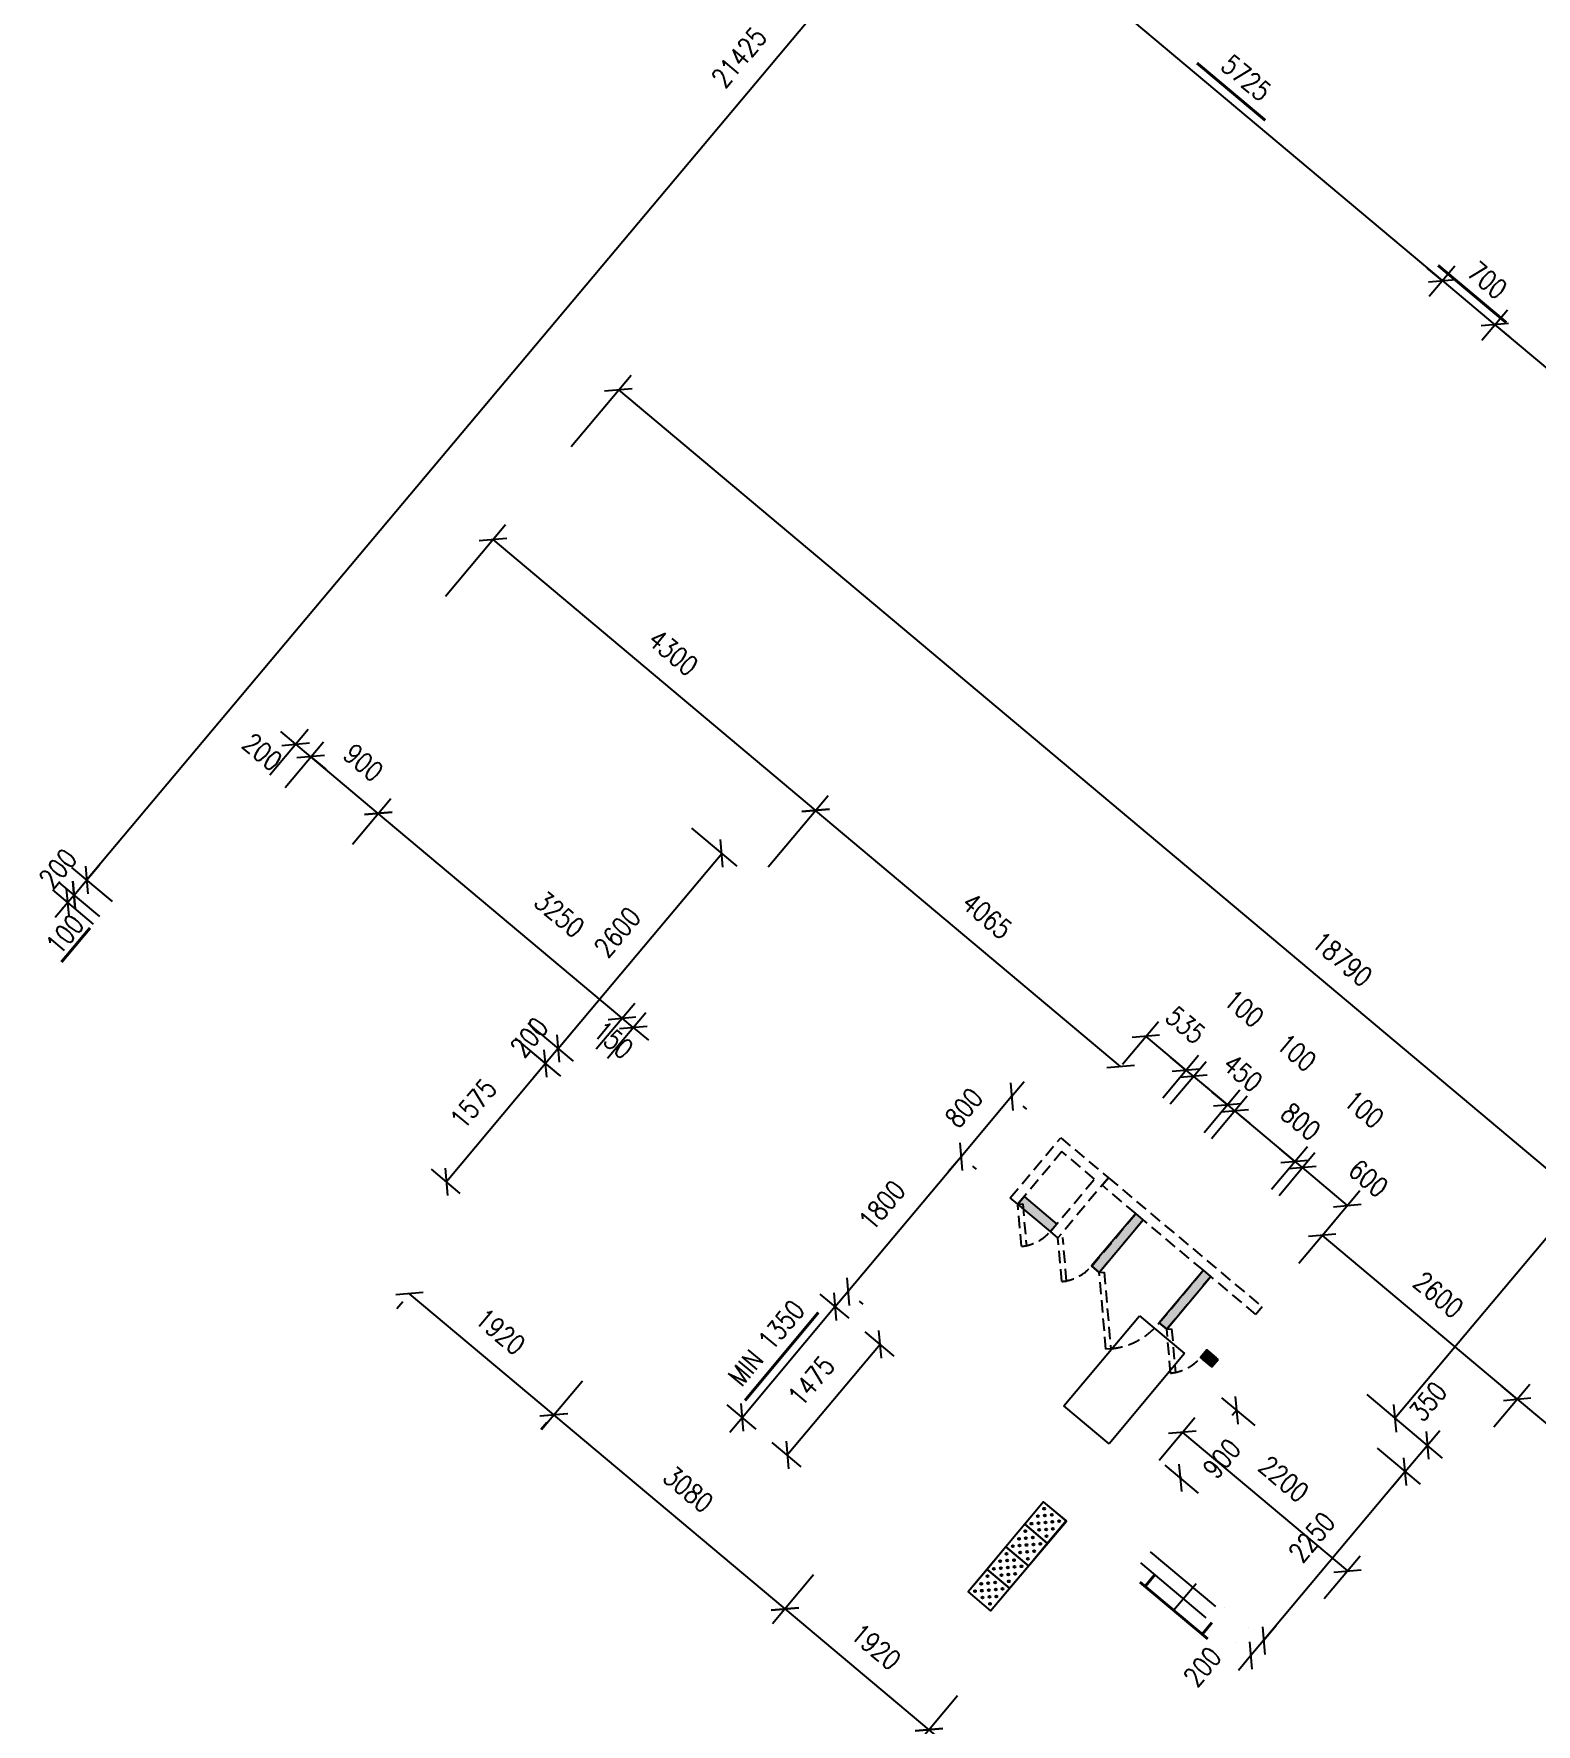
# Model space of a CAD drawing. Header units: millimetres. Extents: x 833220848 to 834439174, y 817676276 to 818025844.
# Drawn here: x 834220100 to 834235438, y 817794603 to 817811858 of the extents above; entities that cross this region are included whole.
import ezdxf

# ---------------------------------------------------------------- set-up
doc = ezdxf.new("R2010")
doc.units = ezdxf.units.MM
doc.header["$LTSCALE"] = 1000
doc.header["$MEASUREMENT"] = 0
doc.linetypes.add('HIDDEN2', pattern=[0.1875, 0.125, -0.0625])
for name, color, linetype in [('3B52X_GBP_amendmentC', 150, 'Continuous'), ('_BD Amendment C Changes', 10, 'Continuous'), ('MGD064_C160', 160, 'Continuous'), ('MGD064_C175', 175, 'Continuous'), ('MGD440', 1, 'Continuous'), ('VPA050_Marks', 1, 'Continuous'), ('VPA064_C231', 231, 'HIDDEN2')]:
    doc.layers.add(name, color=color, linetype=linetype)
doc.layers.add('fill', color=1, linetype='Continuous', plot=False)
doc.layers.add('VPA031_Dimension 1F', color=6, linetype='Continuous', lineweight=13)
doc.styles.add('RLP-SIMPLEX', font='SIMPLEX.shx', dxfattribs={"width": 0.8})
doc.dimstyles.new('VP-SIMPLEX_D200', dxfattribs={"dimscale": 200, "dimtxt": 1, "dimasz": 1, "dimexe": 1, "dimexo": 1, "dimgap": 1, "dimtad": 1, "dimdec": 1, "dimdsep": 46, "dimtxsty": 'RLP-SIMPLEX', "dimblk": 'OBLIQUE', "dimcen": 1, "dimclrd": 1, "dimclre": 1, "dimclrt": 256, "dimadec": 1, "dimazin": 2, "dimtfac": 1, "dimtdec": 1, "dimtix": 1, "dimtmove": 2, "dimatfit": 1, "dimfxl": 0, "dimtolj": 1, "dimtzin": 0, "dimarcsym": 0})

# ---------------------------------------------------------------- blocks, each defined once
blk = doc.blocks.new('_Oblique')
at = {"color": 0, "linetype": 'ByBlock', "lineweight": -2}
blk.add_line((-0.5, -0.5), (0.5, 0.5), dxfattribs=at)
blk = doc.blocks.new('*D42')
at = {"layer": 'VPA031_Dimension 1F', "color": 1, "lineweight": -2}
for p, q in [((834220776, 817802847), (834220359, 817803196)), ((834220512, 817803067), (834220641, 817803221)), ((834220711, 817802770), (834220295, 817803119)), ((834220512, 817803067), (834220448, 817802991)), ((834220448, 817802991), (834220320, 817802838))]:
    blk.add_line(p, q, dxfattribs=at)
at = {"layer": 'VPA031_Dimension 1F', "color": 1, "lineweight": -2, "xscale": 200, "yscale": 200, "zscale": 200}
for p, rotation in [((834220512, 817803067), 229.9999999242302), ((834220448, 817802991), 49.99999992423017)]:
    blk.add_blockref('_Oblique', p, dxfattribs=dict(at, rotation=rotation))
at = {"layer": 'VPA031_Dimension 1F', "color": 6, "insert": (834220419, 817802665), "char_height": 200, "attachment_point": 5, "rotation": 50, "style": 'RLP-SIMPLEX'}
blk.add_mtext('\\A1;100', dxfattribs=at)
blk = doc.blocks.new('*D55')
at = {"layer": 'VPA031_Dimension 1F', "color": 1, "lineweight": -2}
for p, q in [((834223354, 817803586), (834223746, 817804053)), ((834226107, 817801810), (834223617, 817803900)), ((834225843, 817801496), (834226235, 817801963))]:
    blk.add_line(p, q, dxfattribs=at)
at = {"layer": 'VPA031_Dimension 1F', "color": 1, "lineweight": -2, "xscale": 200, "yscale": 200, "zscale": 200}
for p, rotation in [((834223617, 817803900), 139.9846962950167), ((834226107, 817801810), 319.9846962950168)]:
    blk.add_blockref('_Oblique', p, dxfattribs=dict(at, rotation=rotation))
at = {"layer": 'VPA031_Dimension 1F', "color": 6, "insert": (834225468, 817802870), "char_height": 200, "attachment_point": 5, "rotation": 319.9847, "style": 'RLP-SIMPLEX'}
blk.add_mtext('\\A1;3250', dxfattribs=at)
blk = doc.blocks.new('*D56')
at = {"layer": 'VPA031_Dimension 1F', "color": 1, "lineweight": -2}
for p, q in [((834222665, 817804164), (834223057, 817804631)), ((834223617, 817803900), (834222928, 817804478)), ((834223354, 817803586), (834223746, 817804053))]:
    blk.add_line(p, q, dxfattribs=at)
at = {"layer": 'VPA031_Dimension 1F', "color": 1, "lineweight": -2, "xscale": 200, "yscale": 200, "zscale": 200}
for p, rotation in [((834222928, 817804478), 139.9999998761561), ((834223617, 817803900), 319.9999998761561)]:
    blk.add_blockref('_Oblique', p, dxfattribs=dict(at, rotation=rotation))
at = {"layer": 'VPA031_Dimension 1F', "color": 6, "insert": (834223466, 817804419), "char_height": 200, "attachment_point": 5, "rotation": 320, "style": 'RLP-SIMPLEX'}
blk.add_mtext('\\A1;900', dxfattribs=at)
blk = doc.blocks.new('*D57')
at = {"layer": 'VPA031_Dimension 1F', "color": 1, "lineweight": -2}
for p, q in [((834222511, 817804293), (834222903, 817804760)), ((834222775, 817804607), (834222622, 817804735)), ((834222665, 817804164), (834223057, 817804631)), ((834222928, 817804478), (834222775, 817804607)), ((834222928, 817804478), (834223081, 817804350))]:
    blk.add_line(p, q, dxfattribs=at)
at = {"layer": 'VPA031_Dimension 1F', "color": 1, "lineweight": -2, "xscale": 200, "yscale": 200, "zscale": 200}
for p, rotation in [((834222775, 817804607), 319.9999996194786), ((834222928, 817804478), 139.9999996194786)]:
    blk.add_blockref('_Oblique', p, dxfattribs=dict(at, rotation=rotation))
at = {"layer": 'VPA031_Dimension 1F', "color": 6, "insert": (834222434, 817804526), "char_height": 200, "attachment_point": 5, "rotation": 320, "style": 'RLP-SIMPLEX'}
blk.add_mtext('\\A1;200', dxfattribs=at)
blk = doc.blocks.new('*D58')
at = {"layer": 'VPA031_Dimension 1F', "color": 1, "lineweight": -2}
for p, q in [((834232047, 817800644), (834232413, 817801080)), ((834232124, 817800580), (834232489, 817801016)), ((834232284, 817800927), (834232131, 817801055)), ((834232284, 817800927), (834232361, 817800862)), ((834232361, 817800862), (834232514, 817800734))]:
    blk.add_line(p, q, dxfattribs=at)
at = {"layer": 'VPA031_Dimension 1F', "color": 1, "lineweight": -2, "xscale": 200, "yscale": 200, "zscale": 200}
for p, rotation in [((834232284, 817800927), 319.9999991756006), ((834232361, 817800862), 139.9999991756006)]:
    blk.add_blockref('_Oblique', p, dxfattribs=dict(at, rotation=rotation))
at = {"layer": 'VPA031_Dimension 1F', "color": 6, "insert": (834232992, 817801459), "char_height": 200, "attachment_point": 5, "rotation": 320, "style": 'RLP-SIMPLEX'}
blk.add_mtext('\\A1;100', dxfattribs=at)
blk = doc.blocks.new('*D59')
at = {"layer": 'VPA031_Dimension 1F', "color": 1, "lineweight": -2}
for p, q in [((834232124, 817800580), (834232489, 817801016)), ((834232361, 817800862), (834232973, 817800348)), ((834232736, 817800066), (834233102, 817800501))]:
    blk.add_line(p, q, dxfattribs=at)
at = {"layer": 'VPA031_Dimension 1F', "color": 1, "lineweight": -2, "xscale": 200, "yscale": 200, "zscale": 200}
for p, rotation in [((834232361, 817800862), 140.0000001354142), ((834232973, 817800348), 320.0000001354142)]:
    blk.add_blockref('_Oblique', p, dxfattribs=dict(at, rotation=rotation))
at = {"layer": 'VPA031_Dimension 1F', "color": 6, "insert": (834233036, 817800753), "char_height": 200, "attachment_point": 5, "rotation": 320, "style": 'RLP-SIMPLEX'}
blk.add_mtext('\\A1;800', dxfattribs=at)
blk = doc.blocks.new('*D60')
at = {"layer": 'VPA031_Dimension 1F', "color": 1, "lineweight": -2}
for p, q in [((834233016, 817799309), (834233381, 817799745)), ((834233253, 817799592), (834235244, 817797921)), ((834235007, 817797638), (834235373, 817798074))]:
    blk.add_line(p, q, dxfattribs=at)
at = {"layer": 'VPA031_Dimension 1F', "color": 1, "lineweight": -2, "xscale": 200, "yscale": 200, "zscale": 200}
for p, rotation in [((834233253, 817799592), 139.9999999567323), ((834235244, 817797921), 319.9999999567323)]:
    blk.add_blockref('_Oblique', p, dxfattribs=dict(at, rotation=rotation))
at = {"layer": 'VPA031_Dimension 1F', "color": 6, "insert": (834234441, 817798986), "char_height": 200, "attachment_point": 5, "rotation": 320, "style": 'RLP-SIMPLEX'}
blk.add_mtext('\\A1;2600', dxfattribs=at)
blk = doc.blocks.new('*D61')
at = {"layer": 'VPA031_Dimension 1F', "color": 1, "lineweight": -2}
for p, q in [((834244667, 817811029), (834245108, 817810659)), ((834233995, 817797726), (834244955, 817810787)), ((834233708, 817797968), (834234148, 817797598))]:
    blk.add_line(p, q, dxfattribs=at)
at = {"layer": 'VPA031_Dimension 1F', "color": 1, "lineweight": -2, "xscale": 200, "yscale": 200, "zscale": 200}
for p, rotation in [((834244955, 817810787), 49.99999990921219), ((834233995, 817797726), 229.9999999092122)]:
    blk.add_blockref('_Oblique', p, dxfattribs=dict(at, rotation=rotation))
at = {"layer": 'VPA031_Dimension 1F', "color": 6, "insert": (834239245, 817804450), "char_height": 200, "attachment_point": 5, "rotation": 50, "style": 'RLP-SIMPLEX'}
blk.add_mtext('\\A1;17050', dxfattribs=at)
blk = doc.blocks.new('*D115')
at = {"layer": 'VPA031_Dimension 1F', "color": 1, "lineweight": -2}
for p, q in [((834225843, 817801496), (834226235, 817801963)), ((834226106, 817801810), (834225953, 817801939)), ((834225958, 817801400), (834226350, 817801867)), ((834226221, 817801714), (834226106, 817801810)), ((834226221, 817801714), (834226375, 817801585))]:
    blk.add_line(p, q, dxfattribs=at)
at = {"layer": 'VPA031_Dimension 1F', "color": 1, "lineweight": -2, "xscale": 200, "yscale": 200, "zscale": 200}
for p, rotation in [((834226106, 817801810), 319.9932232044468), ((834226221, 817801714), 139.9932232044468)]:
    blk.add_blockref('_Oblique', p, dxfattribs=dict(at, rotation=rotation))
at = {"layer": 'VPA031_Dimension 1F', "color": 6, "insert": (834226018, 817801588), "char_height": 200, "attachment_point": 5, "rotation": 319.9932, "style": 'RLP-SIMPLEX'}
blk.add_mtext('\\A1;150', dxfattribs=at)
blk = doc.blocks.new('*D116')
at = {"layer": 'VPA031_Dimension 1F', "color": 1, "lineweight": -2}
for p, q in [((834225701, 817798106), (834225282, 817797607)), ((834227770, 817795780), (834225410, 817797760)), ((834228060, 817796127), (834227641, 817795627))]:
    blk.add_line(p, q, dxfattribs=at)
at = {"layer": 'VPA031_Dimension 1F', "color": 1, "lineweight": -2, "xscale": 200, "yscale": 200, "zscale": 200}
for p, rotation in [((834225410, 817797760), 139.9999999525355), ((834227770, 817795780), 319.9999999525355)]:
    blk.add_blockref('_Oblique', p, dxfattribs=dict(at, rotation=rotation))
at = {"layer": 'VPA031_Dimension 1F', "color": 6, "insert": (834226783, 817797000), "char_height": 200, "attachment_point": 5, "rotation": 320, "style": 'RLP-SIMPLEX'}
blk.add_mtext('\\A1;3080', dxfattribs=at)
blk = doc.blocks.new('*D118')
at = {"layer": 'VPA031_Dimension 1F', "color": 1, "lineweight": -2}
for p, q in [((834235007, 817797638), (834235373, 817798074)), ((834235244, 817797921), (834235091, 817798049)), ((834235244, 817797921), (834235857, 817797406)), ((834235620, 817797124), (834235986, 817797560)), ((834235857, 817797406), (834236010, 817797278))]:
    blk.add_line(p, q, dxfattribs=at)
at = {"layer": 'VPA031_Dimension 1F', "color": 1, "lineweight": -2, "xscale": 200, "yscale": 200, "zscale": 200}
for p, rotation in [((834235244, 817797921), 320.0000000250554), ((834235857, 817797406), 140.0000000250554)]:
    blk.add_blockref('_Oblique', p, dxfattribs=dict(at, rotation=rotation))
at = {"layer": 'VPA031_Dimension 1F', "color": 6, "insert": (834235744, 817797893), "char_height": 200, "attachment_point": 5, "rotation": 320, "style": 'RLP-SIMPLEX'}
blk.add_mtext('\\A1;800', dxfattribs=at)
blk = doc.blocks.new('*D119')
at = {"layer": 'VPA031_Dimension 1F', "color": 1, "lineweight": -2}
for p, q in [((834234039, 817797690), (834234479, 817797320)), ((834234326, 817797449), (834234455, 817797602)), ((834233814, 817797422), (834234254, 817797052)), ((834234101, 817797181), (834234326, 817797449)), ((834234101, 817797181), (834233973, 817797027))]:
    blk.add_line(p, q, dxfattribs=at)
at = {"layer": 'VPA031_Dimension 1F', "color": 1, "lineweight": -2, "xscale": 200, "yscale": 200, "zscale": 200}
for p, rotation in [((834234326, 817797449), 229.9999998735313), ((834234101, 817797181), 49.99999987353131)]:
    blk.add_blockref('_Oblique', p, dxfattribs=dict(at, rotation=rotation))
at = {"layer": 'VPA031_Dimension 1F', "color": 6, "insert": (834234334, 817797897), "char_height": 200, "attachment_point": 5, "rotation": 50, "style": 'RLP-SIMPLEX'}
blk.add_mtext('\\A1;350', dxfattribs=at)
blk = doc.blocks.new('*D120')
at = {"layer": 'VPA031_Dimension 1F', "color": 1, "lineweight": -2}
for p, q in [((834228060, 817796127), (834227641, 817795627)), ((834229240, 817794546), (834227770, 817795780)), ((834229531, 817794892), (834229112, 817794393))]:
    blk.add_line(p, q, dxfattribs=at)
at = {"layer": 'VPA031_Dimension 1F', "color": 1, "lineweight": -2, "xscale": 200, "yscale": 200, "zscale": 200}
for p, rotation in [((834227770, 817795780), 139.999999965578), ((834229240, 817794546), 319.999999965578)]:
    blk.add_blockref('_Oblique', p, dxfattribs=dict(at, rotation=rotation))
at = {"layer": 'VPA031_Dimension 1F', "color": 6, "insert": (834228698, 817795393), "char_height": 200, "attachment_point": 5, "rotation": 320, "style": 'RLP-SIMPLEX'}
blk.add_mtext('\\A1;1920', dxfattribs=at)
blk = doc.blocks.new('*D121')
at = {"layer": 'VPA031_Dimension 1F', "color": 1, "lineweight": -2}
for p, q in [((834229531, 817794892), (834229112, 817794393)), ((834231600, 817792566), (834229240, 817794546)), ((834231891, 817792913), (834231471, 817792413))]:
    blk.add_line(p, q, dxfattribs=at)
at = {"layer": 'VPA031_Dimension 1F', "color": 1, "lineweight": -2, "xscale": 200, "yscale": 200, "zscale": 200}
for p, rotation in [((834229240, 817794546), 139.999999913346), ((834231600, 817792566), 319.9999999133461)]:
    blk.add_blockref('_Oblique', p, dxfattribs=dict(at, rotation=rotation))
at = {"layer": 'VPA031_Dimension 1F', "color": 6, "insert": (834230613, 817793786), "char_height": 200, "attachment_point": 5, "rotation": 320, "style": 'RLP-SIMPLEX'}
blk.add_mtext('\\A1;3080', dxfattribs=at)
blk = doc.blocks.new('*D147')
at = {"layer": 'VPA031_Dimension 1F', "color": 1, "lineweight": -2, "ltscale": 500}
for p, q in [((834224305, 817806119), (834224916, 817806848)), ((834224788, 817806695), (834228082, 817803931)), ((834227599, 817803355), (834228210, 817804084))]:
    blk.add_line(p, q, dxfattribs=at)
at = {"layer": 'VPA031_Dimension 1F', "color": 1, "lineweight": -2, "ltscale": 500, "xscale": 200, "yscale": 200, "zscale": 200}
for p, rotation in [((834224788, 817806695), 139.9999999859902), ((834228082, 817803931), 319.9999999859903)]:
    blk.add_blockref('_Oblique', p, dxfattribs=dict(at, rotation=rotation))
at = {"layer": 'VPA031_Dimension 1F', "ltscale": 500, "insert": (834226628, 817805542), "char_height": 200, "attachment_point": 5, "rotation": 320, "style": 'RLP-SIMPLEX'}
blk.add_mtext('\\A1;4300', dxfattribs=at)
blk = doc.blocks.new('*D148')
at = {"layer": 'VPA031_Dimension 1F', "color": 1, "lineweight": -2, "ltscale": 500}
for p, q in [((834231196, 817801318), (834228082, 817803931)), ((834231324, 817801471), (834231324, 817801471))]:
    blk.add_line(p, q, dxfattribs=at)
at = {"layer": 'VPA031_Dimension 1F', "color": 1, "lineweight": -2, "ltscale": 500, "xscale": 200, "yscale": 200, "zscale": 200}
for p, rotation in [((834228082, 817803931), 139.9999999975709), ((834231196, 817801318), 319.9999999975709)]:
    blk.add_blockref('_Oblique', p, dxfattribs=dict(at, rotation=rotation))
at = {"layer": 'VPA031_Dimension 1F', "ltscale": 500, "insert": (834229832, 817802854), "char_height": 200, "attachment_point": 5, "rotation": 320, "style": 'RLP-SIMPLEX'}
blk.add_mtext('\\A1;4065', dxfattribs=at)
blk = doc.blocks.new('*D149')
at = {"layer": 'VPA031_Dimension 1F', "color": 1, "lineweight": -2, "ltscale": 500}
for p, q in [((834229569, 817800396), (834228412, 817799017)), ((834229684, 817800300), (834229722, 817800267)), ((834228527, 817798921), (834228565, 817798889))]:
    blk.add_line(p, q, dxfattribs=at)
at = {"layer": 'VPA031_Dimension 1F', "color": 1, "lineweight": -2, "ltscale": 500, "xscale": 200, "yscale": 200, "zscale": 200}
for p, rotation in [((834229569, 817800396), 49.99999996525617), ((834228412, 817799017), 229.9999999652562)]:
    blk.add_blockref('_Oblique', p, dxfattribs=dict(at, rotation=rotation))
at = {"layer": 'VPA031_Dimension 1F', "ltscale": 500, "insert": (834228761, 817799899), "char_height": 200, "attachment_point": 5, "rotation": 50, "style": 'RLP-SIMPLEX'}
blk.add_mtext('\\A1;1800', dxfattribs=at)
blk = doc.blocks.new('*D150')
at = {"layer": 'VPA031_Dimension 1F', "color": 1, "lineweight": -2, "ltscale": 500}
for p, q in [((834234101, 817797181), (834232655, 817795457)), ((834233948, 817797309), (834233948, 817797309)), ((834232502, 817795585), (834232502, 817795585))]:
    blk.add_line(p, q, dxfattribs=at)
at = {"layer": 'VPA031_Dimension 1F', "color": 1, "lineweight": -2, "ltscale": 500, "xscale": 200, "yscale": 200, "zscale": 200}
for p, rotation in [((834234101, 817797181), 50.00000000407345), ((834232655, 817795457), 230.0000000040734)]:
    blk.add_blockref('_Oblique', p, dxfattribs=dict(at, rotation=rotation))
at = {"layer": 'VPA031_Dimension 1F', "ltscale": 500, "insert": (834233148, 817796512), "char_height": 200, "attachment_point": 5, "rotation": 50, "style": 'RLP-SIMPLEX'}
blk.add_mtext('\\A1;2250', dxfattribs=at)
blk = doc.blocks.new('*D151')
at = {"layer": 'VPA031_Dimension 1F', "color": 1, "lineweight": -2, "ltscale": 500}
for p, q in [((834232655, 817795457), (834232783, 817795610)), ((834232373, 817795432), (834232373, 817795432)), ((834232502, 817795585), (834232502, 817795585)), ((834232655, 817795457), (834232526, 817795304)), ((834232526, 817795304), (834232398, 817795150))]:
    blk.add_line(p, q, dxfattribs=at)
at = {"layer": 'VPA031_Dimension 1F', "color": 1, "lineweight": -2, "ltscale": 500, "xscale": 200, "yscale": 200, "zscale": 200}
for p, rotation in [((834232655, 817795457), 230.0000000034771), ((834232526, 817795304), 50.00000000347708)]:
    blk.add_blockref('_Oblique', p, dxfattribs=dict(at, rotation=rotation))
at = {"layer": 'VPA031_Dimension 1F', "ltscale": 500, "insert": (834232031, 817795189), "char_height": 200, "attachment_point": 5, "rotation": 50, "style": 'RLP-SIMPLEX'}
blk.add_mtext('\\A1;200', dxfattribs=at)
blk = doc.blocks.new('*D152')
at = {"layer": 'VPA031_Dimension 1F', "color": 1, "lineweight": -2}
for p, q in [((834232569, 817797651), (834232229, 817797936)), ((834232382, 817797807), (834232336, 817797753)), ((834231990, 817796961), (834231650, 817797246)), ((834231804, 817797118), (834231815, 817797131))]:
    blk.add_line(p, q, dxfattribs=at)
at = {"layer": 'VPA031_Dimension 1F', "color": 1, "lineweight": -2, "xscale": 200, "yscale": 200, "zscale": 200}
for p, rotation in [((834232382, 817797807), 49.99999997671735), ((834231804, 817797118), 229.9999999767174)]:
    blk.add_blockref('_Oblique', p, dxfattribs=dict(at, rotation=rotation))
at = {"layer": 'VPA031_Dimension 1F', "color": 6, "insert": (834232229, 817797313), "char_height": 200, "attachment_point": 5, "rotation": 50, "style": 'RLP-SIMPLEX'}
blk.add_mtext('\\A1;900', dxfattribs=at)
blk = doc.blocks.new('*D153')
at = {"layer": 'VPA031_Dimension 1F', "color": 1, "lineweight": -2, "ltscale": 500}
for p, q in [((834220641, 817803221), (834220770, 817803374)), ((834220776, 817802847), (834220359, 817803196)), ((834220904, 817803000), (834220488, 817803349)), ((834220512, 817803067), (834220641, 817803221)), ((834220512, 817803067), (834220384, 817802914))]:
    blk.add_line(p, q, dxfattribs=at)
at = {"layer": 'VPA031_Dimension 1F', "color": 1, "lineweight": -2, "ltscale": 500, "xscale": 200, "yscale": 200, "zscale": 200}
for p, rotation in [((834220641, 817803221), 229.9999999722887), ((834220512, 817803067), 49.99999997228871)]:
    blk.add_blockref('_Oblique', p, dxfattribs=dict(at, rotation=rotation))
at = {"layer": 'VPA031_Dimension 1F', "ltscale": 500, "insert": (834220347, 817803337), "char_height": 200, "attachment_point": 5, "rotation": 50, "style": 'RLP-SIMPLEX'}
blk.add_mtext('\\A1;200', dxfattribs=at)
blk = doc.blocks.new('*D154')
at = {"layer": 'VPA031_Dimension 1F', "color": 1, "lineweight": -2, "ltscale": 500}
for p, q in [((834234676, 817819412), (834234265, 817819757)), ((834234418, 817819629), (834220641, 817803221)), ((834220899, 817803004), (834220488, 817803349))]:
    blk.add_line(p, q, dxfattribs=at)
at = {"layer": 'VPA031_Dimension 1F', "color": 1, "lineweight": -2, "ltscale": 500, "xscale": 200, "yscale": 200, "zscale": 200}
for p, rotation in [((834234418, 817819629), 49.98083325640668), ((834220641, 817803221), 229.9808332564067)]:
    blk.add_blockref('_Oblique', p, dxfattribs=dict(at, rotation=rotation))
at = {"layer": 'VPA031_Dimension 1F', "ltscale": 500, "insert": (834227300, 817811618), "char_height": 200, "attachment_point": 5, "rotation": 49.9808, "style": 'RLP-SIMPLEX'}
blk.add_mtext('\\A1;21425', dxfattribs=at)
blk = doc.blocks.new('*D191')
at = {"layer": 'VPA031_Dimension 1F', "color": 1, "lineweight": -2}
for p, q in [((834231589, 817797299), (834231955, 817797735)), ((834231826, 817797582), (834233512, 817796168)), ((834233274, 817795885), (834233640, 817796321))]:
    blk.add_line(p, q, dxfattribs=at)
at = {"layer": 'VPA031_Dimension 1F', "color": 1, "lineweight": -2, "xscale": 200, "yscale": 200, "zscale": 200}
for p, rotation in [((834231826, 817797582), 139.9999999376256), ((834233512, 817796168), 319.9999999376256)]:
    blk.add_blockref('_Oblique', p, dxfattribs=dict(at, rotation=rotation))
at = {"layer": 'VPA031_Dimension 1F', "color": 6, "insert": (834232862, 817797105), "char_height": 200, "attachment_point": 5, "rotation": 320, "style": 'RLP-SIMPLEX'}
blk.add_mtext('\\A1;2200', dxfattribs=at)
blk = doc.blocks.new('*D192')
at = {"layer": 'VPA031_Dimension 1F', "color": 1, "lineweight": -2, "ltscale": 500}
for p, q in [((834230083, 817801009), (834230212, 817801162)), ((834230083, 817801009), (834229569, 817800396)), ((834230198, 817800912), (834230236, 817800880)), ((834229569, 817800396), (834229440, 817800243)), ((834229684, 817800300), (834229722, 817800267))]:
    blk.add_line(p, q, dxfattribs=at)
at = {"layer": 'VPA031_Dimension 1F', "color": 1, "lineweight": -2, "ltscale": 500, "xscale": 200, "yscale": 200, "zscale": 200}
for p, rotation in [((834230083, 817801009), 229.9999999297346), ((834229569, 817800396), 49.99999992973457)]:
    blk.add_blockref('_Oblique', p, dxfattribs=dict(at, rotation=rotation))
at = {"layer": 'VPA031_Dimension 1F', "ltscale": 500, "insert": (834229596, 817800895), "char_height": 200, "attachment_point": 5, "rotation": 50, "style": 'RLP-SIMPLEX'}
blk.add_mtext('\\A1;800', dxfattribs=at)
blk = doc.blocks.new('*D193')
at = {"layer": 'VPA031_Dimension 1F', "color": 1, "lineweight": -2, "ltscale": 500}
for p, q in [((834225586, 817807646), (834226198, 817808375)), ((834226069, 817808222), (834240463, 817796144)), ((834239980, 817795568), (834240592, 817796297))]:
    blk.add_line(p, q, dxfattribs=at)
at = {"layer": 'VPA031_Dimension 1F', "color": 1, "lineweight": -2, "ltscale": 500, "xscale": 200, "yscale": 200, "zscale": 200}
for p, rotation in [((834226069, 817808222), 139.9999999919662), ((834240463, 817796144), 319.9999999919663)]:
    blk.add_blockref('_Oblique', p, dxfattribs=dict(at, rotation=rotation))
at = {"layer": 'VPA031_Dimension 1F', "ltscale": 500, "insert": (834233459, 817802413), "char_height": 200, "attachment_point": 5, "rotation": 320, "style": 'RLP-SIMPLEX'}
blk.add_mtext('\\A1;18790', dxfattribs=at)
blk = doc.blocks.new('*D224')
at = {"layer": 'VPA031_Dimension 1F', "color": 1, "lineweight": -2}
for p, q in [((834234882, 817808729), (834235144, 817809041)), ((834235016, 817808888), (834238808, 817805706)), ((834238674, 817805547), (834238936, 817805860))]:
    blk.add_line(p, q, dxfattribs=at)
at = {"layer": 'VPA031_Dimension 1F', "color": 1, "lineweight": -2, "xscale": 200, "yscale": 200, "zscale": 200}
for p, rotation in [((834235016, 817808888), 139.9999590223664), ((834238808, 817805706), 319.9999590223664)]:
    blk.add_blockref('_Oblique', p, dxfattribs=dict(at, rotation=rotation))
at = {"layer": 'VPA031_Dimension 1F', "color": 6, "insert": (834237104, 817807527), "char_height": 200, "attachment_point": 5, "rotation": 320, "style": 'RLP-SIMPLEX'}
blk.add_mtext('\\A1;4950', dxfattribs=at)
blk = doc.blocks.new('*D225')
at = {"layer": 'VPA031_Dimension 1F', "color": 1, "lineweight": -2}
for p, q in [((834234479, 817809338), (834234326, 817809467)), ((834234345, 817809179), (834234608, 817809491)), ((834234479, 817809338), (834235016, 817808888)), ((834234882, 817808729), (834235144, 817809041)), ((834235016, 817808888), (834235169, 817808760))]:
    blk.add_line(p, q, dxfattribs=at)
at = {"layer": 'VPA031_Dimension 1F', "color": 1, "lineweight": -2, "xscale": 200, "yscale": 200, "zscale": 200}
for p, rotation in [((834234479, 817809338), 320.000289508893), ((834235016, 817808888), 140.000289508893)]:
    blk.add_blockref('_Oblique', p, dxfattribs=dict(at, rotation=rotation))
at = {"layer": 'VPA031_Dimension 1F', "color": 6, "insert": (834234940, 817809343), "char_height": 200, "attachment_point": 5, "rotation": 320.0003, "style": 'RLP-SIMPLEX'}
blk.add_mtext('\\A1;700', dxfattribs=at)
blk = doc.blocks.new('*D226')
at = {"layer": 'VPA031_Dimension 1F', "color": 1, "lineweight": -2}
for p, q in [((834229960, 817812859), (834230222, 817813171)), ((834230094, 817813018), (834234479, 817809338)), ((834234345, 817809179), (834234608, 817809491))]:
    blk.add_line(p, q, dxfattribs=at)
at = {"layer": 'VPA031_Dimension 1F', "color": 1, "lineweight": -2, "xscale": 200, "yscale": 200, "zscale": 200}
for p, rotation in [((834230094, 817813018), 139.9999644207358), ((834234479, 817809338), 319.9999644207358)]:
    blk.add_blockref('_Oblique', p, dxfattribs=dict(at, rotation=rotation))
at = {"layer": 'VPA031_Dimension 1F', "color": 6, "insert": (834232479, 817811408), "char_height": 200, "attachment_point": 5, "rotation": 320, "style": 'RLP-SIMPLEX'}
blk.add_mtext('\\A1;5725', dxfattribs=at)
blk = doc.blocks.new('*D240')
at = {"layer": 'VPA031_Dimension 1F', "color": 1, "lineweight": -2}
for p, q in [((834228883, 817798361), (834228588, 817798608)), ((834228741, 817798480), (834227793, 817797350)), ((834227935, 817797231), (834227640, 817797478))]:
    blk.add_line(p, q, dxfattribs=at)
at = {"layer": 'VPA031_Dimension 1F', "color": 1, "lineweight": -2, "xscale": 200, "yscale": 200, "zscale": 200}
for p, rotation in [((834228741, 817798480), 50.01578242801974), ((834227793, 817797350), 230.0157824280198)]:
    blk.add_blockref('_Oblique', p, dxfattribs=dict(at, rotation=rotation))
at = {"layer": 'VPA031_Dimension 1F', "color": 6, "insert": (834228037, 817798107), "char_height": 200, "attachment_point": 5, "rotation": 50.0158, "style": 'RLP-SIMPLEX'}
blk.add_mtext('\\A1;1475', dxfattribs=at)
blk = doc.blocks.new('*D260')
at = {"layer": 'VPA031_Dimension 1F', "color": 1, "lineweight": -2}
for p, q in [((834231702, 817800934), (834232068, 817801369)), ((834231939, 817801216), (834232284, 817800927)), ((834232047, 817800644), (834232413, 817801080))]:
    blk.add_line(p, q, dxfattribs=at)
at = {"layer": 'VPA031_Dimension 1F', "color": 1, "lineweight": -2, "xscale": 200, "yscale": 200, "zscale": 200}
for p, rotation in [((834231939, 817801216), 140.0000001216644), ((834232284, 817800927), 320.0000001216645)]:
    blk.add_blockref('_Oblique', p, dxfattribs=dict(at, rotation=rotation))
at = {"layer": 'VPA031_Dimension 1F', "color": 6, "insert": (834232443, 817801250), "char_height": 200, "attachment_point": 5, "rotation": 320, "style": 'RLP-SIMPLEX'}
blk.add_mtext('\\A1;450', dxfattribs=at)
blk = doc.blocks.new('*D261')
at = {"layer": 'VPA031_Dimension 1F', "color": 1, "lineweight": -2}
for p, q in [((834231626, 817800998), (834231991, 817801433)), ((834231702, 817800934), (834232068, 817801369)), ((834231863, 817801280), (834231709, 817801409)), ((834231863, 817801280), (834231939, 817801216)), ((834231939, 817801216), (834232093, 817801087))]:
    blk.add_line(p, q, dxfattribs=at)
at = {"layer": 'VPA031_Dimension 1F', "color": 1, "lineweight": -2, "xscale": 200, "yscale": 200, "zscale": 200}
for p, rotation in [((834231863, 817801280), 319.9999991756006), ((834231939, 817801216), 139.9999991756006)]:
    blk.add_blockref('_Oblique', p, dxfattribs=dict(at, rotation=rotation))
at = {"layer": 'VPA031_Dimension 1F', "color": 6, "insert": (834232456, 817801909), "char_height": 200, "attachment_point": 5, "rotation": 320, "style": 'RLP-SIMPLEX'}
blk.add_mtext('\\A1;100', dxfattribs=at)
blk = doc.blocks.new('*D262')
at = {"layer": 'VPA031_Dimension 1F', "color": 1, "lineweight": -2}
for p, q in [((834231216, 817801342), (834231581, 817801777)), ((834231453, 817801624), (834231863, 817801280)), ((834231626, 817800998), (834231991, 817801433))]:
    blk.add_line(p, q, dxfattribs=at)
at = {"layer": 'VPA031_Dimension 1F', "color": 1, "lineweight": -2, "xscale": 200, "yscale": 200, "zscale": 200}
for p, rotation in [((834231453, 817801624), 139.9999999953241), ((834231863, 817801280), 319.9999999953241)]:
    blk.add_blockref('_Oblique', p, dxfattribs=dict(at, rotation=rotation))
at = {"layer": 'VPA031_Dimension 1F', "color": 6, "insert": (834231860, 817801740), "char_height": 200, "attachment_point": 5, "rotation": 320, "style": 'RLP-SIMPLEX'}
blk.add_mtext('\\A1;535', dxfattribs=at)
blk = doc.blocks.new('*D279')
at = {"layer": 'VPA031_Dimension 1F', "color": 1, "lineweight": -2}
for p, q in [((834232813, 817800001), (834233179, 817800437)), ((834233050, 817800284), (834233510, 817799898)), ((834233273, 817799616), (834233638, 817800051))]:
    blk.add_line(p, q, dxfattribs=at)
at = {"layer": 'VPA031_Dimension 1F', "color": 1, "lineweight": -2, "xscale": 200, "yscale": 200, "zscale": 200}
for p, rotation in [((834233050, 817800284), 139.9999996602743), ((834233510, 817799898), 319.9999996602743)]:
    blk.add_blockref('_Oblique', p, dxfattribs=dict(at, rotation=rotation))
at = {"layer": 'VPA031_Dimension 1F', "color": 6, "insert": (834233725, 817800174), "char_height": 200, "attachment_point": 5, "rotation": 320, "style": 'RLP-SIMPLEX'}
blk.add_mtext('\\A1;600', dxfattribs=at)
blk = doc.blocks.new('*D280')
at = {"layer": 'VPA031_Dimension 1F', "color": 1, "lineweight": -2}
for p, q in [((834232736, 817800066), (834233102, 817800501)), ((834232813, 817800001), (834233179, 817800437)), ((834232973, 817800348), (834232820, 817800477)), ((834232973, 817800348), (834233050, 817800284)), ((834233050, 817800284), (834233203, 817800155))]:
    blk.add_line(p, q, dxfattribs=at)
at = {"layer": 'VPA031_Dimension 1F', "color": 1, "lineweight": -2, "xscale": 200, "yscale": 200, "zscale": 200}
for p, rotation in [((834232973, 817800348), 319.9999991756006), ((834233050, 817800284), 139.9999991756006)]:
    blk.add_blockref('_Oblique', p, dxfattribs=dict(at, rotation=rotation))
at = {"layer": 'VPA031_Dimension 1F', "color": 6, "insert": (834233681, 817800880), "char_height": 200, "attachment_point": 5, "rotation": 320, "style": 'RLP-SIMPLEX'}
blk.add_mtext('\\A1;100', dxfattribs=at)
blk = doc.blocks.new('*D282')
at = {"layer": 'VPA031_Dimension 1F', "color": 1, "lineweight": -2, "ltscale": 500}
for p, q in [((834223867, 817798916), (834223807, 817798844)), ((834225406, 817797763), (834223936, 817798997)), ((834225338, 817797682), (834225278, 817797610))]:
    blk.add_line(p, q, dxfattribs=at)
at = {"layer": 'VPA031_Dimension 1F', "color": 1, "lineweight": -2, "ltscale": 500, "xscale": 200, "yscale": 200, "zscale": 200}
for p, rotation in [((834223936, 817798997), 139.9999841449051), ((834225406, 817797763), 319.9999841449052)]:
    blk.add_blockref('_Oblique', p, dxfattribs=dict(at, rotation=rotation))
at = {"layer": 'VPA031_Dimension 1F', "ltscale": 500, "insert": (834224864, 817798610), "char_height": 200, "attachment_point": 5, "rotation": 320, "style": 'RLP-SIMPLEX'}
blk.add_mtext('\\A1;1920', dxfattribs=at)
blk = doc.blocks.new('TACT')
at = {"layer": 'MGD440', "color": 253}
blk.add_lwpolyline([(0, 300), (0, 0), (300, 0), (300, 300)], close=True, dxfattribs=at)
for centre in [(50, 250), (100, 200), (150, 250), (200, 200), (250, 250), (50, 150), (50, 50), (100, 100), (150, 150), (150, 50), (200, 100), (250, 150), (250, 50)]:
    blk.add_circle(centre, 10, dxfattribs=at)
blk = doc.blocks.new('A$C20686288')
at = {"layer": 'MGD440', "rotation": 49.99999993321601}
for p in [(808, 497), (615, 267), (423, 37), (230, -193)]:
    blk.add_blockref('TACT', p, dxfattribs=at)
blk = doc.blocks.new('*D296')
at = {"layer": 'VPA031_Dimension 1F', "color": 1, "lineweight": -2}
for p, q in [((834225466, 817801228), (834225171, 817801475)), ((834225324, 817801347), (834224312, 817800139)), ((834224454, 817800021), (834224159, 817800268))]:
    blk.add_line(p, q, dxfattribs=at)
at = {"layer": 'VPA031_Dimension 1F', "color": 1, "lineweight": -2, "xscale": 200, "yscale": 200, "zscale": 200}
for p, rotation in [((834225324, 817801347), 50.01477496235501), ((834224312, 817800139), 230.014774962355)]:
    blk.add_blockref('_Oblique', p, dxfattribs=dict(at, rotation=rotation))
at = {"layer": 'VPA031_Dimension 1F', "color": 6, "insert": (834224588, 817800936), "char_height": 200, "attachment_point": 5, "rotation": 50.0148, "style": 'RLP-SIMPLEX'}
blk.add_mtext('\\A1;1575', dxfattribs=at)
blk = doc.blocks.new('*D297')
at = {"layer": 'VPA031_Dimension 1F', "color": 1, "lineweight": -2, "ltscale": 500}
for p, q in [((834225145, 817801759), (834225606, 817801371)), ((834225453, 817801500), (834225582, 817801653)), ((834225016, 817801605), (834225478, 817801218)), ((834225453, 817801500), (834225324, 817801347)), ((834225324, 817801347), (834225196, 817801194))]:
    blk.add_line(p, q, dxfattribs=at)
at = {"layer": 'VPA031_Dimension 1F', "color": 1, "lineweight": -2, "ltscale": 500, "xscale": 200, "yscale": 200, "zscale": 200}
for p, rotation in [((834225453, 817801500), 229.9999999517437), ((834225324, 817801347), 49.99999995174365)]:
    blk.add_blockref('_Oblique', p, dxfattribs=dict(at, rotation=rotation))
at = {"layer": 'VPA031_Dimension 1F', "ltscale": 500, "insert": (834225159, 817801616), "char_height": 200, "attachment_point": 5, "rotation": 50, "style": 'RLP-SIMPLEX'}
blk.add_mtext('\\A1;200', dxfattribs=at)
blk = doc.blocks.new('*D298')
at = {"layer": 'VPA031_Dimension 1F', "color": 1, "lineweight": -2, "ltscale": 500}
for p, q in [((834226816, 817803750), (834227278, 817803363)), ((834225453, 817801500), (834227124, 817803492)), ((834225145, 817801759), (834225606, 817801371))]:
    blk.add_line(p, q, dxfattribs=at)
at = {"layer": 'VPA031_Dimension 1F', "color": 1, "lineweight": -2, "ltscale": 500, "xscale": 200, "yscale": 200, "zscale": 200}
for p, rotation in [((834227124, 817803492), 49.99999998118049), ((834225453, 817801500), 229.9999999811805)]:
    blk.add_blockref('_Oblique', p, dxfattribs=dict(at, rotation=rotation))
at = {"layer": 'VPA031_Dimension 1F', "ltscale": 500, "insert": (834226059, 817802689), "char_height": 200, "attachment_point": 5, "rotation": 50, "style": 'RLP-SIMPLEX'}
blk.add_mtext('\\A1;2600', dxfattribs=at)
blk = doc.blocks.new('*D303')
at = {"layer": 'VPA031_Dimension 1F', "color": 1, "lineweight": -2}
for p, q in [((834228423, 817798747), (834228128, 817798994)), ((834228281, 817798865), (834228410, 817799019)), ((834228281, 817798865), (834227334, 817797735)), ((834227475, 817797616), (834227180, 817797864)), ((834227334, 817797735), (834227205, 817797582))]:
    blk.add_line(p, q, dxfattribs=at)
at = {"layer": 'VPA031_Dimension 1F', "color": 1, "lineweight": -2, "xscale": 200, "yscale": 200, "zscale": 200}
for p, rotation in [((834228281, 817798865), 230.0157824280198), ((834227334, 817797735), 50.01578242801976)]:
    blk.add_blockref('_Oblique', p, dxfattribs=dict(at, rotation=rotation))
at = {"layer": 'VPA031_Dimension 1F', "color": 6, "insert": (834227578, 817798493), "char_height": 200, "attachment_point": 5, "rotation": 50.0158, "style": 'RLP-SIMPLEX'}
blk.add_mtext('\\A1;MIN 1350', dxfattribs=at)

msp = doc.modelspace()

# ---------------------------------------------------------------- hatches: boundary and pattern name
at = {"layer": 'MGD064_C160', "ltscale": 500}
h = msp.add_hatch(color=256, dxfattribs=at)
h.dxf.hatch_style = 1
h.paths.add_polyline_path([(834231350.85, 817799814.62), (834230898.75, 817799280.19), (834230976.92, 817799214.06), (834231427.45, 817799750.34), (834231350.85, 817799814.62)])
h = msp.add_hatch(color=256, dxfattribs=at)
h.dxf.hatch_style = 1
h.paths.add_polyline_path([(834232040.29, 817799236.11), (834231590.34, 817798699.88), (834231666.94, 817798635.6), (834232116.89, 817799171.83)])
h = msp.add_hatch(color=256, dxfattribs=at)
h.dxf.hatch_style = 1
h.paths.add_polyline_path([(834232190.85, 817798326.53), (834232075.94, 817798422.95), (834232011.66, 817798346.34), (834232126.57, 817798249.93), (834232190.85, 817798326.53)])
at = {"layer": 'MGD064_C175', "ltscale": 500}
h = msp.add_hatch(color=256, dxfattribs=at)
h.dxf.hatch_style = 1
h.paths.add_polyline_path([(834230479.49, 817799631.82), (834230543.77, 817799708.43), (834230210.44, 817799988.12), (834230146.26, 817799911.44)])

# ---------------------------------------------------------------- linework, layer by layer
at = {"layer": '3B52X_GBP_amendmentC', "color": 150, "linetype": 'HIDDEN2'}
for p, q in [((834230595.06, 817799122.18), (834230644.87, 817799126.54)), ((834231666.94, 817798635.6), (834231716.75, 817798639.96)), ((834231706.16, 817798187.31), (834231666.94, 817798635.6)), ((834231716.75, 817798639.96), (834231755.97, 817798191.67)), ((834231706.16, 817798187.31), (834231755.97, 817798191.67))]:
    msp.add_line(p, q, dxfattribs=at)
for points in [[(834231070.33, 817800180.38), (834230556.1, 817799567.54), (834230479.49, 817799631.82), (834230929.44, 817800168.05), (834230596.21, 817800447.67), (834230146.26, 817799911.44), (834230069.66, 817799975.71), (834230583.89, 817800588.55), (834231070.33, 817800180.38)], [(834231070.41, 817800180.48), (834232640.8, 817798862.76), (834232576.52, 817798786.16), (834232116.89, 817799171.83), (834231666.94, 817798635.6), (834231590.34, 817798699.88), (834232040.29, 817799236.11), (834231753.02, 817799477.15), (834231427.45, 817799750.34), (834230977.5, 817799214.11), (834230900.9, 817799278.39), (834231350.85, 817799814.62), (834231006.13, 817800103.87), (834231070.33, 817800180.38)], [(834230184, 817799481.06), (834230146.34, 817799911.53), (834230196.15, 817799915.89), (834230233.81, 817799485.42)], [(834230595.06, 817799122.18), (834230556.08, 817799567.72)], [(834230644.87, 817799126.54), (834230605.89, 817799572.08)], [(834230184, 817799481.06), (834230233.81, 817799485.42)]]:
    msp.add_lwpolyline(points, dxfattribs=at)
for points in [[(834231045.96, 817798431.62), (834230977.5, 817799214.11), (834231027.31, 817799218.47), (834231095.77, 817798435.98)], [(834232011.66, 817798346.34), (834232075.94, 817798422.95), (834232190.85, 817798326.53), (834232126.57, 817798249.93)]]:
    msp.add_lwpolyline(points, close=True, dxfattribs=at)
msp.add_lwpolyline([(834231590.34, 817798699.88, -0.20342229), (834231093.58, 817798435.78)], format="xyb", dxfattribs=at)
for centre, radius, end in [((834230146.34, 817799911.53), 432.12, 319.999931), ((834230556.27, 817799567.56), 447.07, 320.000003), ((834231666.94, 817798635.6), 450, 320.000003)]:
    msp.add_arc(centre, radius, 274.999997, end, dxfattribs=at)
at = {"layer": '_BD Amendment C Changes', "ltscale": 500, "const_width": 30}
for points in [[(834231975.4, 817811559.28), (834232672.37, 817810974.45)], [(834234436.31, 817809494.32), (834235133.28, 817808909.49)], [(834220382.44, 817802382.76), (834220674.5, 817802730.83)], [(834227361.02, 817797907.32), (834228110.25, 817798806.17)]]:
    msp.add_lwpolyline(points, dxfattribs=at)
at = {"layer": 'fill', "ltscale": 500}
for points in [[(834231350.85, 817799814.62), (834230898.75, 817799280.19), (834230976.92, 817799214.06), (834231427.45, 817799750.34), (834231350.85, 817799814.62)], [(834232190.85, 817798326.53), (834232075.94, 817798422.95), (834232011.66, 817798346.34), (834232126.57, 817798249.93), (834232190.85, 817798326.53)]]:
    msp.add_lwpolyline(points, close=True, dxfattribs=at)
for points in [[(834232040.29, 817799236.11), (834231590.34, 817798699.88), (834231666.94, 817798635.6), (834232116.89, 817799171.83), (834232040.29, 817799236.11)], [(834230409.94, 817796873.09), (834229638.59, 817795953.84), (834229868.41, 817795761), (834230643.58, 817796677.04), (834230409.94, 817796873.09)]]:
    msp.add_lwpolyline(points, dxfattribs=at)
at = {"layer": 'MGD064_C175', "ltscale": 500}
msp.add_lwpolyline([(834230210.54, 817799988.04), (834230543.77, 817799708.43), (834230479.49, 817799631.82), (834230146.26, 817799911.44), (834230210.44, 817799988.12)], dxfattribs=at)
at = {"layer": 'VPA050_Marks', "ltscale": 500}
for p, q in [((834231541.92, 817796129.69), (834231445.5, 817796014.78)), ((834231549.58, 817796123.26), (834231453.16, 817796008.35)), ((834231965.41, 817796035.42), (834231740.42, 817795767.3)), ((834232252.67, 817795794.37), (834232252.67, 817795794.38)), ((834232124.11, 817795641.17), (834232027.68, 817795526.25)), ((834232131.77, 817795634.74), (834232035.34, 817795519.82))]:
    msp.add_line(p, q, dxfattribs=at)
for points in [[(834231496.63, 817796363.51), (834232163.07, 817795804.27)], [(834231400.2, 817796248.6), (834232066.65, 817795689.36)], [(834231389.28, 817796048.9), (834232078.7, 817795470.38)], [(834231395.7, 817796056.56), (834232085.13, 817795478.04)]]:
    msp.add_lwpolyline(points, dxfattribs=at)
at = {"layer": 'VPA064_C231', "ltscale": 500}
msp.add_lwpolyline([(834230617.57, 817797851.73), (834231388.92, 817798770.98), (834231848.55, 817798385.31), (834231077.2, 817797466.06), (834230617.57, 817797851.73)], dxfattribs=at)

# ---------------------------------------------------------------- block references
at = {"layer": 'fill', "ltscale": 500}
msp.add_blockref('A$C20686288', (834229638.59, 817795953.84), dxfattribs=at)

# ---------------------------------------------------------------- dimensions: what is measured, and where the dimension line sits
at = {"layer": 'VPA031_Dimension 1F', "ltscale": 500}
for p1, p2, distance, picture, middle in [((834234829.12, 817819283.74), (834221051.9, 817802875.84), -536.33, '*D154', (834227300.02, 817811617.59)), ((834225457.35, 817807492.61), (834239851.33, 817795414.63), 951.77, '*D193', (834233458.96, 817802412.54)), ((834224176.01, 817805965.57), (834227470, 817803201.58), 951.77, '*D147', (834226627.63, 817805542.48)), ((834224991.48, 817801887.24), (834226662.73, 817803878.95), -602.54, '*D298', (834226058.87, 817802688.63)), ((834231195.76, 817801317.75), (834228081.78, 817803930.68), 0, '*D148', (834229831.61, 817802854.03)), ((834220928.84, 817802718.03), (834221057.39, 817802871.24), 543.5, '*D153', (834220346.96, 817803336.82)), ((834224991.48, 817801887.24), (834224862.93, 817801734.03), 602.54, '*D297', (834225158.96, 817801616.17)), ((834230044.89, 817801040.99), (834229530.66, 817800428.15), 50, '*D192', (834229596.27, 817800895.27)), ((834229530.66, 817800428.15), (834228373.64, 817799049.27), 50, '*D149', (834228760.64, 817799899.41)), ((834225466.81, 817797835.06), (834223996, 817799069.21), 93.95, '*D282', (834224863.85, 817798609.98)), ((834234101.12, 817797180.51), (834232654.85, 817795456.91), 0, '*D150', (834233148.17, 817796511.55))]:
    dim = msp.add_aligned_dim(p1=p1, p2=p2, distance=distance, dimstyle='VP-SIMPLEX_D200', dxfattribs=at)
    dim.commit()
    dim.dimension.update_dxf_attribs({"geometry": picture, "text_midpoint": middle})
at = {"layer": 'VPA031_Dimension 1F'}
for p1, p2, distance, override, picture, middle in [((834229831.34, 817812705.32), (834234216.94, 817809025.36), 408.38, {"dimclrt": 6}, '*D226', (834232479.48, 817811408)), ((834233554.51, 817798096.07), (834244514.04, 817811157.13), -575.15, {"dimclrt": 6}, '*D61', (834239245.05, 817804449.74)), ((834234216.94, 817809025.36), (834234753.17, 817808575.41), 408.38, {"dimclrt": 6}, '*D225', (834234940.39, 817809343.04)), ((834234753.17, 817808575.41), (834238545.09, 817805393.61), 408.38, {"dimclrt": 6}, '*D224', (834237104.47, 817807527.17)), ((834223225.44, 817803432.57), (834222536, 817804011.08), -609.76, {"dimclrt": 6}, '*D56', (834223465.5, 817804418.75)), ((834225619.33, 817801099.34), (834224606.92, 817799892.17), -384.82, {"dimrnd": 5, "dimclrt": 6}, '*D296', (834224588.41, 817800935.81)), ((834232887, 817799156.17), (834234878.72, 817797484.93), 568.75, {"dimclrt": 6}, '*D60', (834234441.28, 817798986.05)), ((834229035.93, 817798232.42), (834228088.15, 817797102.27), -384.85, {"dimrnd": 5, "dimclrt": 6}, '*D240', (834228037.3, 817798107.41)), ((834228188.95, 817796279.77), (834225829.53, 817798259.55), 652.28, {"dimclrt": 6}, '*D116', (834226782.8, 817796999.8)), ((834234878.72, 817797484.93), (834235491.55, 817796970.7), 568.75, {"dimclrt": 6}, '*D118', (834235743.55, 817797893.31)), ((834231460.64, 817797146.28), (834233145.94, 817795732.15), 568.75, {"dimclrt": 6}, '*D191', (834232861.71, 817797104.72)), ((834229659.75, 817795045.62), (834228188.95, 817796279.77), 652.28, {"dimclrt": 6}, '*D120', (834228697.91, 817795392.83)), ((834232019.17, 817793065.83), (834229659.75, 817795045.62), 652.28, {"dimclrt": 6}, '*D121', (834230613.02, 817793785.86))]:
    dim = msp.add_aligned_dim(p1=p1, p2=p2, distance=distance, dimstyle='VP-SIMPLEX_D200', override=override, dxfattribs=at)
    dim.commit()
    dim.dimension.update_dxf_attribs({"geometry": picture, "text_midpoint": middle})
for base, p1, p2, angle, override, picture, middle in [((834222774.74, 817804606.74), (834222536, 817804011.08), (834222382.79, 817804139.64), 140, {"dimclrt": 6}, '*D57', (834222433.74, 817804526.01)), ((834223617.48, 817803899.53), (834225714.53, 817801342.85), (834223225.44, 817803432.57), 139.984696, {"dimclrt": 6}, '*D55', (834225468.02, 817802870.34)), ((834220448.21, 817802990.78), (834220928.84, 817802718.03), (834220864.56, 817802641.42), 230, {"dimclrt": 6}, '*D42', (834220418.74, 817802665.26)), ((834231939.31, 817801215.99), (834231497.12, 817800844.59), (834231573.72, 817800780.31), 319.999999, {"dimclrt": 6}, '*D261', (834232455.54, 817801909)), ((834231862.7, 817801280.27), (834231087.29, 817801188.48), (834231497.12, 817800844.59), 320, {"dimclrt": 6}, '*D262', (834231859.78, 817801739.62)), ((834226106.47, 817801809.98), (834225829.35, 817801246.48), (834225714.45, 817801342.91), 139.993223, {"dimclrt": 6}, '*D115', (834226018.01, 817801587.88)), ((834232360.63, 817800862.46), (834231918.44, 817800491.05), (834231995.05, 817800426.77), 319.999999, {"dimclrt": 6}, '*D58', (834232992.02, 817801458.84)), ((834232284.03, 817800926.74), (834231573.72, 817800780.31), (834231918.44, 817800491.05), 320, {"dimclrt": 6}, '*D260', (834232443.15, 817801250.12)), ((834233050.07, 817800283.95), (834232607.88, 817799912.54), (834232684.49, 817799848.26), 319.999999, {"dimclrt": 6}, '*D280', (834233681.46, 817800880.33)), ((834232973.47, 817800348.23), (834231995.05, 817800426.77), (834232607.88, 817799912.54), 320, {"dimclrt": 6}, '*D59', (834233035.66, 817800752.94)), ((834233509.7, 817799898.28), (834232684.49, 817799848.26), (834233144.11, 817799462.59), 320, {"dimclrt": 6}, '*D279', (834233725.1, 817800174.43)), ((834234326.1, 817797448.63), (834233660.53, 817797550.21), (834233885.51, 817797818.33), 50, {"dimclrt": 6}, '*D119', (834234333.79, 817797897.37)), ((834232382.02, 817797807.13), (834232143.22, 817796832.64), (834232721.73, 817797522.08), 50, {"dimrnd": 5, "dimclrt": 6}, '*D152', (834232228.57, 817797313.36))]:
    dim = msp.add_linear_dim(base=base, p1=p1, p2=p2, angle=angle, dimstyle='VP-SIMPLEX_D200', override=override, dxfattribs=at)
    dim.commit()
    dim.dimension.update_dxf_attribs({"geometry": picture, "text_midpoint": middle, "dimtype": 161})
dim = msp.add_aligned_dim(p1=(834228576.31, 817798618.09), p2=(834227628.53, 817797487.94), distance=-384.85, text='MIN 1350', dimstyle='VP-SIMPLEX_D200', override={"dimrnd": 5, "dimclrt": 6}, dxfattribs=at)
dim.commit()
dim.dimension.update_dxf_attribs({"geometry": '*D303', "text_midpoint": (834227577.67, 817798493.09)})
at = {"layer": 'VPA031_Dimension 1F', "ltscale": 500}
dim = msp.add_linear_dim(base=(834232526.29, 817795303.71), p1=(834232654.85, 817795456.91), p2=(834232526.29, 817795303.71), angle=230, dimstyle='VP-SIMPLEX_D200', dxfattribs=at)
dim.commit()
dim.dimension.update_dxf_attribs({"geometry": '*D151', "text_midpoint": (834232030.89, 817795188.72), "dimtype": 161})

doc.saveas('drawing.dxf')
